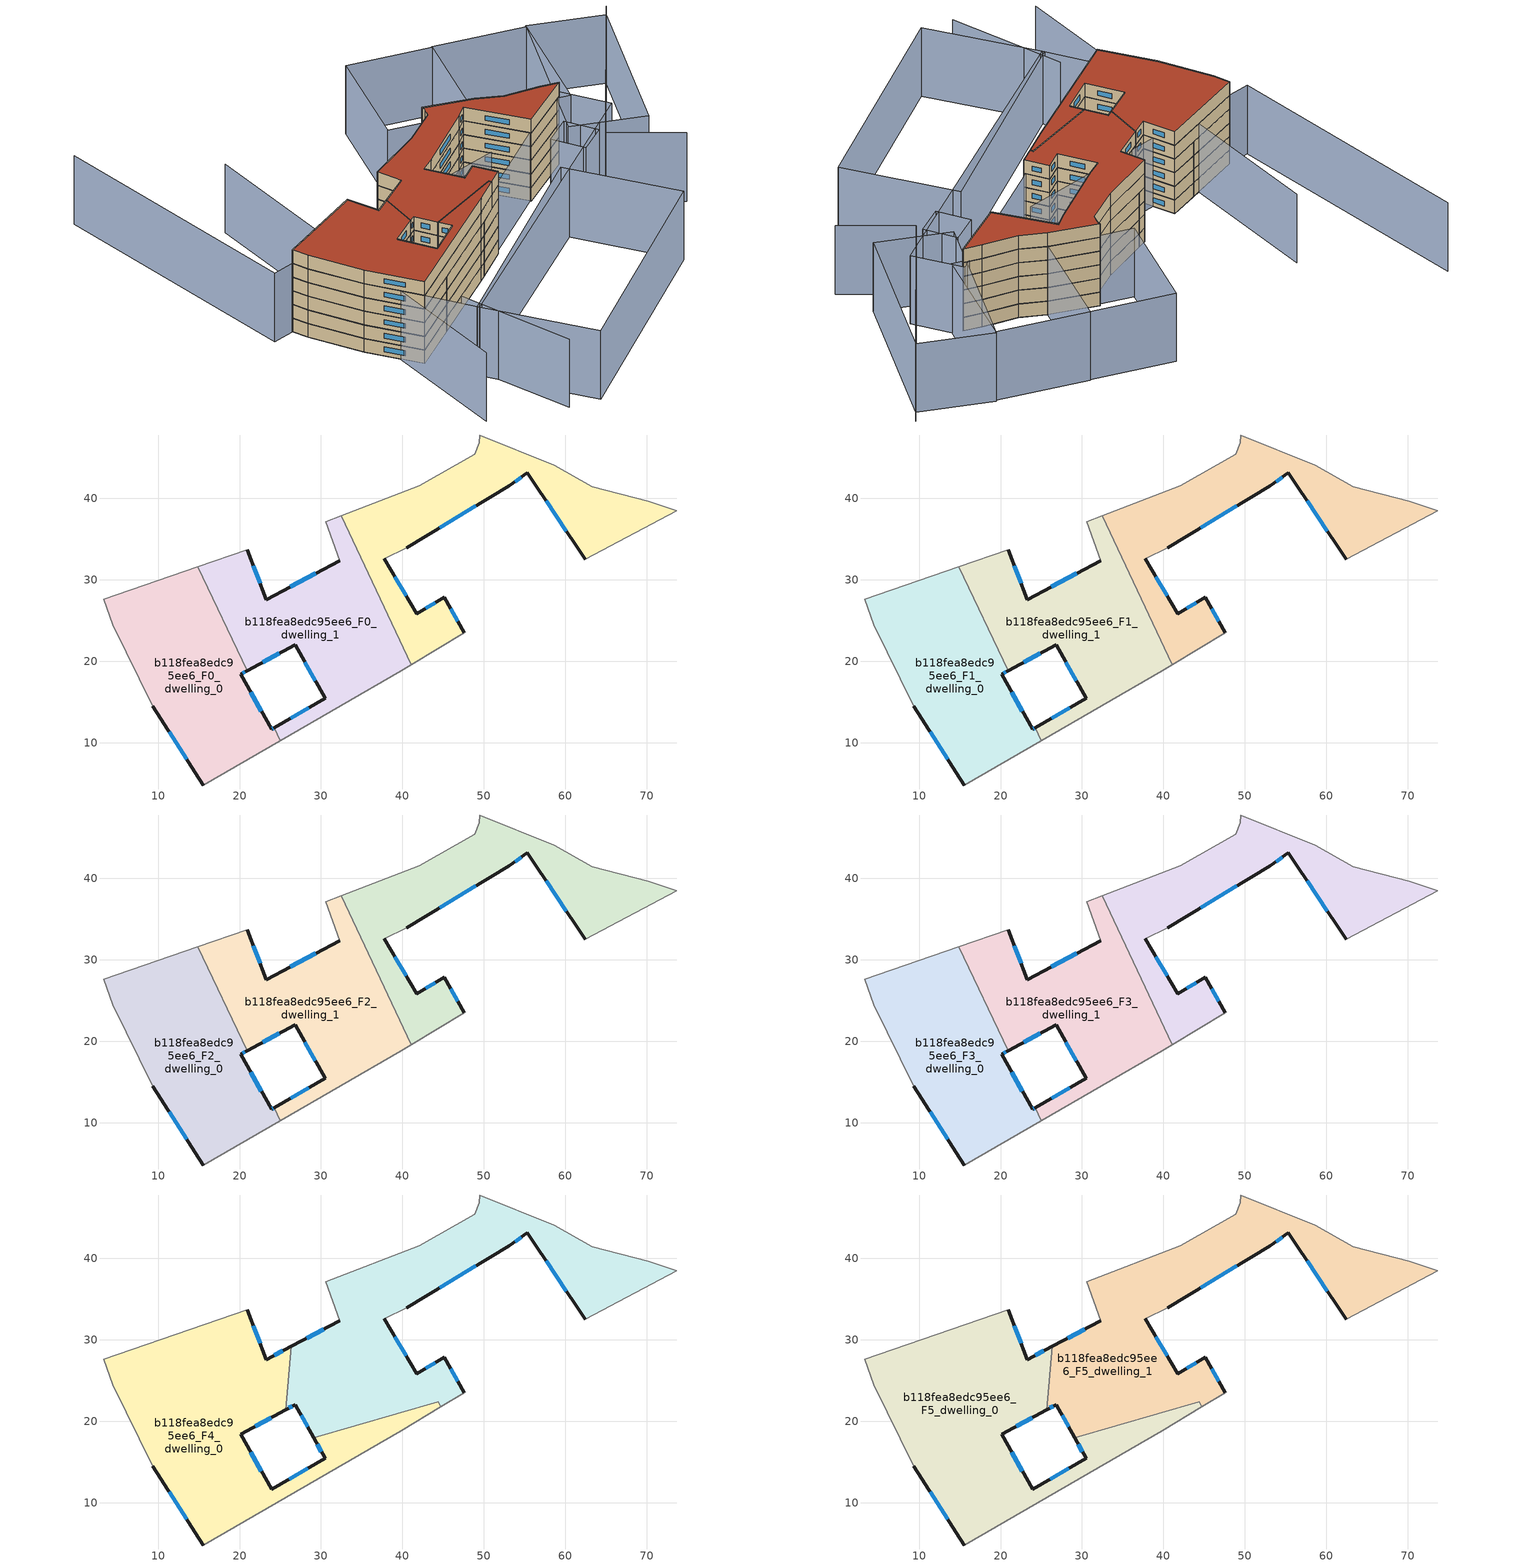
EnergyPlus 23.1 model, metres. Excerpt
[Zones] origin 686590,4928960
b118fea8edc95ee6_F0_dwelling_0
 floor ground (EU_floor_Construction): 24.98,10.28 24.24,11.86 23.93,11.68 20.12,18.44 20.92,18.87 14.89,31.63 3.31,27.66 4.42,24.48 9.36,14.48 15.52,4.84 z0
 wall outside (EU_wall_Construction): 20.92,18.87 20.12,18.44 23.93,11.68 24.24,11.86 / 15.52,4.84 9.36,14.48 z0:3
 wall adiabatic (EU_wall_Construction): 24.98,10.28 15.52,4.84 / 9.36,14.48 4.42,24.48 3.31,27.66 14.89,31.63 z0:3
 wall to b118fea8edc95ee6_F0_dwelling_1 (EU_wall_Construction): 14.89,31.63 20.92,18.87 / 24.24,11.86 24.98,10.28 z0:3
 window (EU_Window_Construction): 20.66,18.73 20.38,18.58 / 21.36,16.24 22.7,13.88 / 24.03,11.74 24.14,11.8 / 13.52,7.97 11.37,11.34 z0.98:2.02
b118fea8edc95ee6_F0_dwelling_1
 floor ground (EU_floor_Construction): 39.87,18.85 41.1,19.59 32.46,37.87 30.56,37.15 32.28,32.37 23.29,27.59 20.94,33.72 14.89,31.63 20.92,18.87 26.82,22.07 30.51,15.5 24.24,11.86 24.98,10.28 z0
 wall outside (EU_wall_Construction): 20.94,33.72 23.29,27.59 32.28,32.37 / 24.24,11.86 30.51,15.5 26.82,22.07 20.92,18.87 z0:3
 wall adiabatic (EU_wall_Construction): 14.89,31.63 20.94,33.72 / 32.28,32.37 30.56,37.15 32.46,37.87 / 41.1,19.59 39.87,18.85 24.98,10.28 z0:3
 wall to b118fea8edc95ee6_F0_dwelling_2 (EU_wall_Construction): 32.46,37.87 41.1,19.59 z0:3
 window (EU_Window_Construction): 29.31,17.63 28.02,19.93 / 24.9,21.03 22.84,19.91 / 21.71,31.72 22.52,29.58 / 26.21,29.14 29.36,30.81 / 26.28,13.04 28.47,14.31 z0.98:2.02
b118fea8edc95ee6_F0_dwelling_2
 floor ground (EU_floor_Construction): 62.43,32.56 73.68,38.51 70.15,39.66 63.31,41.42 58.6,44.11 49.48,47.79 49.44,46.85 48.86,45.41 42.06,41.56 32.46,37.87 41.1,19.59 47.57,23.53 45.1,27.87 41.73,25.87 37.75,32.59 40.5,33.97 53.08,41.56 55.33,43.14 z0
 wall outside (EU_wall_Construction): 62.43,32.56 55.33,43.14 53.08,41.56 40.5,33.97 / 37.75,32.59 41.73,25.87 45.1,27.87 47.57,23.53 z0:3
 wall adiabatic (EU_wall_Construction): 40.5,33.97 37.75,32.59 / 47.57,23.53 41.1,19.59 / 32.46,37.87 42.06,41.56 48.86,45.41 49.44,46.85 49.48,47.79 58.6,44.11 63.31,41.42 70.15,39.66 73.68,38.51 62.43,32.56 z0:3
 window (EU_Window_Construction): 60.13,36 57.64,39.7 / 54.6,42.62 53.82,42.07 / 48.99,39.09 44.6,36.44 / 39.05,30.4 40.44,28.05 / 42.83,26.52 44.01,27.22 / 45.91,26.46 46.77,24.94 z0.98:2.02
b118fea8edc95ee6_F1_dwelling_0
 floor to b118fea8edc95ee6_F0_dwelling_0 (EU_floor_Construction): 24.98,10.28 24.24,11.86 23.93,11.68 20.12,18.44 20.92,18.87 14.89,31.63 3.31,27.66 4.42,24.48 9.36,14.48 15.52,4.84 z3
 wall outside (EU_wall_Construction): 20.92,18.87 20.12,18.44 23.93,11.68 24.24,11.86 / 15.52,4.84 9.36,14.48 z3:6
 wall adiabatic (EU_wall_Construction): 24.98,10.28 15.52,4.84 / 9.36,14.48 4.42,24.48 3.31,27.66 14.89,31.63 z3:6
 wall to b118fea8edc95ee6_F1_dwelling_1 (EU_wall_Construction): 14.89,31.63 20.92,18.87 / 24.24,11.86 24.98,10.28 z3:6
 window (EU_Window_Construction): 20.66,18.73 20.38,18.58 / 21.36,16.24 22.7,13.88 / 24.03,11.74 24.14,11.8 / 13.52,7.97 11.37,11.34 z3.98:5.02
b118fea8edc95ee6_F1_dwelling_1
 floor to b118fea8edc95ee6_F0_dwelling_1 (EU_floor_Construction): 39.87,18.85 41.1,19.59 32.46,37.87 30.56,37.15 32.28,32.37 23.28,27.59 20.94,33.72 14.89,31.63 20.92,18.87 26.82,22.07 30.51,15.5 24.24,11.86 24.98,10.28 z3
 wall outside (EU_wall_Construction): 20.94,33.72 23.29,27.59 32.28,32.37 / 24.24,11.86 30.51,15.5 26.82,22.07 20.92,18.87 z3:6
 wall adiabatic (EU_wall_Construction): 14.89,31.63 20.94,33.72 / 32.28,32.37 30.56,37.15 32.46,37.87 / 41.1,19.59 39.87,18.85 24.98,10.28 z3:6
 wall to b118fea8edc95ee6_F1_dwelling_2 (EU_wall_Construction): 32.46,37.87 41.1,19.59 z3:6
 window (EU_Window_Construction): 29.31,17.63 28.02,19.93 / 24.9,21.03 22.84,19.91 / 21.71,31.72 22.52,29.58 / 26.21,29.14 29.36,30.81 / 26.28,13.04 28.47,14.31 z3.98:5.02
b118fea8edc95ee6_F1_dwelling_2
 floor to b118fea8edc95ee6_F0_dwelling_2 (EU_floor_Construction): 62.43,32.56 73.68,38.51 70.15,39.66 63.31,41.42 58.6,44.11 49.48,47.79 49.44,46.85 48.86,45.41 42.06,41.56 32.46,37.87 41.1,19.59 47.57,23.53 45.1,27.87 41.73,25.87 37.75,32.59 40.5,33.97 53.08,41.56 55.33,43.14 z3
 wall outside (EU_wall_Construction): 62.43,32.56 55.33,43.14 53.08,41.56 40.5,33.97 / 37.75,32.59 41.73,25.87 45.1,27.87 47.57,23.53 z3:6
 wall adiabatic (EU_wall_Construction): 40.5,33.97 37.75,32.59 / 47.57,23.53 41.1,19.59 / 32.46,37.87 42.06,41.56 48.86,45.41 49.44,46.85 49.48,47.79 58.6,44.11 63.31,41.42 70.15,39.66 73.68,38.51 62.43,32.56 z3:6
 window (EU_Window_Construction): 60.13,36 57.64,39.7 / 54.6,42.62 53.82,42.07 / 48.99,39.09 44.6,36.44 / 39.05,30.4 40.44,28.05 / 42.83,26.52 44.01,27.22 / 45.91,26.46 46.77,24.94 z3.98:5.02
b118fea8edc95ee6_F2_dwelling_0
 floor to b118fea8edc95ee6_F1_dwelling_0 (EU_floor_Construction): 24.98,10.28 24.24,11.86 23.93,11.68 20.12,18.44 20.92,18.87 14.89,31.63 3.31,27.66 4.42,24.48 9.36,14.48 15.52,4.84 z6
 wall outside (EU_wall_Construction): 20.92,18.87 20.12,18.44 23.93,11.68 24.24,11.86 / 15.52,4.84 9.36,14.48 z6:9
 wall adiabatic (EU_wall_Construction): 24.98,10.28 15.52,4.84 / 9.36,14.48 4.42,24.48 3.31,27.66 14.89,31.63 z6:9
 wall to b118fea8edc95ee6_F2_dwelling_1 (EU_wall_Construction): 14.89,31.63 20.92,18.87 / 24.24,11.86 24.98,10.28 z6:9
 window (EU_Window_Construction): 20.66,18.73 20.38,18.58 / 21.36,16.24 22.7,13.88 / 24.03,11.74 24.14,11.8 / 13.52,7.97 11.37,11.34 z6.98:8.02
b118fea8edc95ee6_F2_dwelling_1
 floor to b118fea8edc95ee6_F1_dwelling_1 (EU_floor_Construction): 39.87,18.85 41.1,19.59 32.46,37.87 30.56,37.15 32.28,32.37 23.28,27.59 20.94,33.72 14.89,31.63 20.92,18.87 26.82,22.07 30.51,15.5 24.24,11.86 24.98,10.28 z6
 wall outside (EU_wall_Construction): 20.94,33.72 23.29,27.59 32.28,32.37 / 24.24,11.86 30.51,15.5 26.82,22.07 20.92,18.87 z6:9
 wall adiabatic (EU_wall_Construction): 14.89,31.63 20.94,33.72 / 32.28,32.37 30.56,37.15 32.46,37.87 / 41.1,19.59 39.87,18.85 24.98,10.28 z6:9
 wall to b118fea8edc95ee6_F2_dwelling_2 (EU_wall_Construction): 32.46,37.87 41.1,19.59 z6:9
 window (EU_Window_Construction): 29.31,17.63 28.02,19.93 / 24.9,21.03 22.84,19.91 / 21.71,31.72 22.52,29.58 / 26.21,29.14 29.36,30.81 / 26.28,13.04 28.47,14.31 z6.98:8.02
b118fea8edc95ee6_F2_dwelling_2
 floor to b118fea8edc95ee6_F1_dwelling_2 (EU_floor_Construction): 62.43,32.56 73.68,38.51 70.15,39.66 63.31,41.42 58.6,44.11 49.48,47.79 49.44,46.85 48.86,45.41 42.06,41.56 32.46,37.87 41.1,19.59 47.57,23.53 45.1,27.87 41.73,25.87 37.75,32.59 40.5,33.97 53.08,41.56 55.33,43.14 z6
 wall outside (EU_wall_Construction): 62.43,32.56 55.33,43.14 53.08,41.56 40.5,33.97 / 37.75,32.59 41.73,25.87 45.1,27.87 47.57,23.53 z6:9
 wall adiabatic (EU_wall_Construction): 40.5,33.97 37.75,32.59 / 47.57,23.53 41.1,19.59 / 32.46,37.87 42.06,41.56 48.86,45.41 49.44,46.85 49.48,47.79 58.6,44.11 63.31,41.42 70.15,39.66 73.68,38.51 62.43,32.56 z6:9
 window (EU_Window_Construction): 60.13,36 57.64,39.7 / 54.6,42.62 53.82,42.07 / 48.99,39.09 44.6,36.44 / 39.05,30.4 40.44,28.05 / 42.83,26.52 44.01,27.22 / 45.91,26.46 46.77,24.94 z6.98:8.02
b118fea8edc95ee6_F3_dwelling_0
 floor to b118fea8edc95ee6_F2_dwelling_0 (EU_floor_Construction): 24.98,10.28 24.24,11.86 23.93,11.68 20.12,18.44 20.92,18.87 14.89,31.63 3.31,27.66 4.42,24.48 9.36,14.48 15.52,4.84 z9
 wall outside (EU_wall_Construction): 20.92,18.87 20.12,18.44 23.93,11.68 24.24,11.86 / 15.52,4.84 9.36,14.48 z9:12
 wall adiabatic (EU_wall_Construction): 24.98,10.28 15.52,4.84 / 9.36,14.48 4.42,24.48 3.31,27.66 14.89,31.63 z9:12
 wall to b118fea8edc95ee6_F3_dwelling_1 (EU_wall_Construction): 14.89,31.63 20.92,18.87 / 24.24,11.86 24.98,10.28 z9:12
 window (EU_Window_Construction): 20.66,18.73 20.38,18.58 / 21.36,16.24 22.7,13.88 / 24.03,11.74 24.14,11.8 / 13.52,7.97 11.37,11.34 z9.98:11.02
b118fea8edc95ee6_F3_dwelling_1
 floor to b118fea8edc95ee6_F2_dwelling_1 (EU_floor_Construction): 39.87,18.85 41.1,19.59 32.46,37.87 30.56,37.15 32.28,32.37 23.28,27.59 20.94,33.72 14.89,31.63 20.92,18.87 26.82,22.07 30.51,15.5 24.24,11.86 24.98,10.28 z9
 wall outside (EU_wall_Construction): 20.94,33.72 23.29,27.59 32.28,32.37 / 24.24,11.86 30.51,15.5 26.82,22.07 20.92,18.87 z9:12
 wall adiabatic (EU_wall_Construction): 14.89,31.63 20.94,33.72 / 32.28,32.37 30.56,37.15 32.46,37.87 / 41.1,19.59 39.87,18.85 24.98,10.28 z9:12
 wall to b118fea8edc95ee6_F3_dwelling_2 (EU_wall_Construction): 32.46,37.87 41.1,19.59 z9:12
 window (EU_Window_Construction): 29.31,17.63 28.02,19.93 / 24.9,21.03 22.84,19.91 / 21.71,31.72 22.52,29.58 / 26.21,29.14 29.36,30.81 / 26.28,13.04 28.47,14.31 z9.98:11.02
b118fea8edc95ee6_F3_dwelling_2
 floor to b118fea8edc95ee6_F2_dwelling_2 (EU_floor_Construction): 62.43,32.56 73.68,38.51 70.15,39.66 63.31,41.42 58.6,44.11 49.48,47.79 49.44,46.85 48.86,45.41 42.06,41.56 32.46,37.87 41.1,19.59 47.57,23.53 45.1,27.87 41.73,25.87 37.75,32.59 40.5,33.97 53.08,41.56 55.33,43.14 z9
 wall outside (EU_wall_Construction): 62.43,32.56 55.33,43.14 53.08,41.56 40.5,33.97 / 37.75,32.59 41.73,25.87 45.1,27.87 47.57,23.53 z9:12
 wall adiabatic (EU_wall_Construction): 40.5,33.97 37.75,32.59 / 47.57,23.53 41.1,19.59 / 32.46,37.87 42.06,41.56 48.86,45.41 49.44,46.85 49.48,47.79 58.6,44.11 63.31,41.42 70.15,39.66 73.68,38.51 62.43,32.56 z9:12
 window (EU_Window_Construction): 60.13,36 57.64,39.7 / 54.6,42.62 53.82,42.07 / 48.99,39.09 44.6,36.44 / 39.05,30.4 40.44,28.05 / 42.83,26.52 44.01,27.22 / 45.91,26.46 46.77,24.94 z9.98:11.02
b118fea8edc95ee6_F4_dwelling_0
 floor to b118fea8edc95ee6_F3_dwelling_0 (EU_floor_Construction): 24.98,10.28 24.24,11.86 23.93,11.68 20.12,18.44 20.92,18.87 14.89,31.63 3.31,27.66 4.42,24.48 9.36,14.48 15.52,4.84 z12
 floor to b118fea8edc95ee6_F3_dwelling_1 (EU_floor_Construction): 39.87,18.85 41.1,19.59 40.33,21.22 29.11,18 30.51,15.5 24.24,11.86 24.98,10.28 z12; 25.7,21.46 26.32,29.2 23.28,27.59 20.94,33.72 14.89,31.63 20.92,18.87 z12
 floor to b118fea8edc95ee6_F3_dwelling_2 (EU_floor_Construction): 44.69,21.78 44.42,22.4 40.33,21.22 41.1,19.59 z12
 wall outside (EU_wall_Construction): 20.94,33.72 23.29,27.59 26.32,29.2 / 25.7,21.46 20.12,18.44 23.93,11.68 30.51,15.5 29.11,18 / 15.52,4.84 9.36,14.48 z12:15
 wall adiabatic (EU_wall_Construction): 9.36,14.48 4.42,24.48 3.31,27.66 20.94,33.72 / 44.42,22.4 44.69,21.78 39.87,18.85 15.52,4.84 z12:15
 wall to b118fea8edc95ee6_F4_dwelling_1 (EU_wall_Construction): 26.32,29.2 25.7,21.46 / 29.11,18 44.42,22.4 z12:15
 window (EU_Window_Construction): 21.71,31.72 22.52,29.58 / 24.27,28.11 25.33,28.68 / 23.89,20.48 21.94,19.42 / 21.36,16.24 22.7,13.88 / 26.07,12.92 28.37,14.26 / 30.06,16.31 29.57,17.18 / 13.52,7.97 11.37,11.34 z12.98:14.02
b118fea8edc95ee6_F4_dwelling_1
 floor to b118fea8edc95ee6_F3_dwelling_1 (EU_floor_Construction): 40.33,21.22 32.46,37.87 30.56,37.15 32.28,32.37 26.32,29.2 25.7,21.46 26.82,22.07 29.11,18 z12
 floor to b118fea8edc95ee6_F3_dwelling_2 (EU_floor_Construction): 62.43,32.56 73.68,38.51 70.15,39.66 63.31,41.42 58.6,44.11 49.48,47.79 49.44,46.85 48.86,45.41 42.06,41.56 32.46,37.87 40.33,21.22 44.42,22.4 44.69,21.78 47.57,23.53 45.1,27.87 41.73,25.87 37.75,32.59 40.5,33.97 53.08,41.56 55.33,43.14 z12
 wall outside (EU_wall_Construction): 29.11,18 26.82,22.07 25.7,21.46 / 26.32,29.2 32.28,32.37 / 62.43,32.56 55.33,43.14 53.08,41.56 40.5,33.97 / 37.75,32.59 41.73,25.87 45.1,27.87 47.57,23.53 z12:15
 wall adiabatic (EU_wall_Construction): 32.28,32.37 30.56,37.15 42.06,41.56 48.86,45.41 49.44,46.85 49.48,47.79 58.6,44.11 63.31,41.42 70.15,39.66 73.68,38.51 62.43,32.56 / 40.5,33.97 37.75,32.59 / 47.57,23.53 44.69,21.78 44.42,22.4 z12:15
 window (EU_Window_Construction): 28.37,19.32 27.57,20.74 / 26.46,21.87 26.06,21.66 / 28.26,30.23 30.34,31.34 / 60.13,36 57.64,39.7 / 54.6,42.62 53.82,42.07 / 48.99,39.09 44.6,36.44 / 39.05,30.4 40.44,28.05 / 42.83,26.52 44.01,27.22 / 45.91,26.46 46.77,24.94 z12.98:14.02
b118fea8edc95ee6_F5_dwelling_0
 floor to b118fea8edc95ee6_F4_dwelling_0 (EU_floor_Construction): 39.87,18.85 44.69,21.78 44.42,22.4 29.11,18 30.51,15.5 23.93,11.68 20.12,18.44 25.7,21.46 26.32,29.2 23.28,27.59 20.94,33.72 3.31,27.66 4.42,24.48 9.36,14.48 15.52,4.84 z15
 wall outside (EU_wall_Construction): 20.94,33.72 23.29,27.59 26.32,29.2 / 25.7,21.46 20.12,18.44 23.93,11.68 30.51,15.5 29.11,18 / 15.52,4.84 9.36,14.48 z15:18
 wall adiabatic (EU_wall_Construction): 9.36,14.48 4.42,24.48 3.31,27.66 20.94,33.72 / 44.42,22.4 44.69,21.78 39.87,18.85 15.52,4.84 z15:18
 wall to b118fea8edc95ee6_F5_dwelling_1 (EU_wall_Construction): 26.32,29.2 25.7,21.46 / 29.11,18 44.42,22.4 z15:18
 window (EU_Window_Construction): 21.71,31.72 22.52,29.58 / 24.27,28.11 25.33,28.68 / 23.89,20.48 21.94,19.42 / 21.36,16.24 22.7,13.88 / 26.07,12.92 28.37,14.26 / 30.06,16.31 29.57,17.18 / 13.52,7.97 11.37,11.34 z15.98:17.02
 roof outside (EU_roof_Construction): 44.42,22.4 44.69,21.78 39.87,18.85 15.52,4.84 9.36,14.48 4.42,24.48 3.31,27.66 20.94,33.72 23.29,27.59 26.32,29.2 25.7,21.46 20.12,18.44 23.93,11.68 30.51,15.5 29.11,18 z18
b118fea8edc95ee6_F5_dwelling_1
 floor to b118fea8edc95ee6_F4_dwelling_1 (EU_floor_Construction): 62.43,32.56 73.68,38.51 70.15,39.66 63.31,41.42 58.6,44.11 49.48,47.79 49.44,46.85 48.86,45.41 42.06,41.56 30.56,37.15 32.28,32.37 26.32,29.2 25.7,21.46 26.82,22.07 29.11,18 44.42,22.4 44.69,21.78 47.57,23.53 45.1,27.87 41.73,25.87 37.75,32.59 40.5,33.97 53.08,41.56 55.33,43.14 z15
 wall outside (EU_wall_Construction): 29.11,18 26.82,22.07 25.7,21.46 / 26.32,29.2 32.28,32.37 / 62.43,32.56 55.33,43.14 53.08,41.56 40.5,33.97 / 37.75,32.59 41.73,25.87 45.1,27.87 47.57,23.53 z15:18
 wall adiabatic (EU_wall_Construction): 32.28,32.37 30.56,37.15 42.06,41.56 48.86,45.41 49.44,46.85 49.48,47.79 58.6,44.11 63.31,41.42 70.15,39.66 73.68,38.51 62.43,32.56 / 40.5,33.97 37.75,32.59 / 47.57,23.53 44.69,21.78 44.42,22.4 z15:18
 window (EU_Window_Construction): 28.37,19.32 27.57,20.74 / 26.46,21.87 26.06,21.66 / 28.26,30.23 30.34,31.34 / 60.13,36 57.64,39.7 / 54.6,42.62 53.82,42.07 / 48.99,39.09 44.6,36.44 / 39.05,30.4 40.44,28.05 / 42.83,26.52 44.01,27.22 / 45.91,26.46 46.77,24.94 z15.98:17.02
 roof outside (EU_roof_Construction): 70.15,39.66 73.68,38.51 62.43,32.56 55.33,43.14 53.08,41.56 40.5,33.97 37.75,32.59 41.73,25.87 45.1,27.87 47.57,23.53 44.69,21.78 44.42,22.4 29.11,18 26.82,22.07 25.7,21.46 26.32,29.2 32.28,32.37 30.56,37.15 42.06,41.56 48.86,45.41 49.44,46.85 49.48,47.79 58.6,44.11 63.31,41.42 z18
shading: 20.52,0.48 27.16,-22.07 / 13.47,59.44 12.87,-16.02 / 53.13,32.38 -1.11,27.24 / -1.11,27.24 -5.98,78.57 / 84.21,15.03 72.93,24.18 / 72.93,24.18 98,55.1 / 72.35,1.11 33.15,-23.64 / 33.15,-23.64 20.64,-3.83 / 20.64,-3.83 59.84,20.93 / 59.84,20.93 72.35,1.11 / 15.52,4.84 74.21,39.86 / 74.21,39.86 79.62,30.8 / 79.62,30.8 20.93,-4.22 / 20.93,-4.22 15.52,4.84 / 69.32,31.82 72.64,25.71 / 72.64,25.71 67.28,22.79 / 67.28,22.79 63.96,28.9 / 63.96,28.9 69.32,31.82 / 58.27,43.1 65.51,64.82 / 65.51,64.82 82.67,59.1 / 82.67,59.1 75.43,37.38 / 75.43,37.38 58.27,43.1 / 65.48,64.75 58.6,44.11 / 58.6,44.11 42.88,49.35 / 42.88,49.35 49.76,69.99 / 49.76,69.99 65.48,64.75 / 68.86,29.92 82.81,59.35 / 82.81,59.35 96.27,52.98 / 96.27,52.98 82.33,23.54 / 82.33,23.54 68.86,29.92 z0:15
[Building]
EU S2 Campaign: North Axis=0; Terrain=City; Solar Distribution=FullExterior
[Site:Location]
Bologna: Latitude=44.5; Longitude=11.25; Time Zone=1; Elevation=37
[SizingPeriod:WeatherFileDays]
AnnualSizingPeriod: Begin Month=1; Begin Day of Month=1; End Month=12; End Day of Month=31; Day of Week for Start Day=Monday; Use Weather File Daylight Saving Period=No; Use Weather File Rain and Snow Indicators=No
[MATERIAL]
EU_InternalMass_Material: Roughness=MediumRough; Thickness=0.1; Conductivity=1; Density=1800; Specific Heat=900; Thermal Absorptance=0.9; Solar Absorptance=0.7; Visible Absorptance=0.7
[MATERIAL:NOMASS] Roughness=MediumRough; Thermal Absorptance=0.9; Solar Absorptance=0.7; Visible Absorptance=0.7
Name | Thermal Resistance
EU_wall_NoMass | 0.905828
EU_roof_NoMass | 0.37593
EU_floor_NoMass | 0.67114
[WINDOWMATERIAL:SIMPLEGLAZINGSYSTEM]
EU_Window_SimpleGlazing: UFactor=4.52486; Solar Heat Gain Coefficient=0.85; Visible Transmittance=0.85
[CONSTRUCTION]
EU_wall_Construction: EU_wall_NoMass
EU_roof_Construction: EU_roof_NoMass
EU_floor_Construction: EU_floor_NoMass
EU_InternalMass_Construction: EU_InternalMass_Material
EU_Window_Construction: EU_Window_SimpleGlazing
[ZONE] Type=1; Multiplier=1; Ceiling Height=autocalculate; Floor Area=autocalculate; Part of Total Floor Area=Yes
Name | Volume
b118fea8edc95ee6_F0_dwelling_0; b118fea8edc95ee6_F1_dwelling_0; b118fea8edc95ee6_F2_dwelling_0; b118fea8edc95ee6_F3_dwelling_0 | 881.134
b118fea8edc95ee6_F4_dwelling_0 | 1319.08
b118fea8edc95ee6_F5_dwelling_0 | 1319.09
b118fea8edc95ee6_F0_dwelling_1 | 881.122
b118fea8edc95ee6_F1_dwelling_1; b118fea8edc95ee6_F2_dwelling_1; b118fea8edc95ee6_F3_dwelling_1 | 881.123
b118fea8edc95ee6_F4_dwelling_1 | 1324.29
b118fea8edc95ee6_F5_dwelling_1 | 1324.3
b118fea8edc95ee6_F0_dwelling_2 | 881.138
b118fea8edc95ee6_F1_dwelling_2; b118fea8edc95ee6_F2_dwelling_2; b118fea8edc95ee6_F3_dwelling_2 | 881.14
[INTERNALMASS] Construction=EU_InternalMass_Construction
Name | Zone or ZoneList | Surface Area
b118fea8edc95ee6_F0_dwelling_0_EU_InternalMass | b118fea8edc95ee6_F0_dwelling_0 | 293.712
b118fea8edc95ee6_F0_dwelling_1_EU_InternalMass | b118fea8edc95ee6_F0_dwelling_1 | 293.708
b118fea8edc95ee6_F0_dwelling_2_EU_InternalMass | b118fea8edc95ee6_F0_dwelling_2 | 293.713
b118fea8edc95ee6_F1_dwelling_0_EU_InternalMass | b118fea8edc95ee6_F1_dwelling_0 | 293.712
b118fea8edc95ee6_F1_dwelling_1_EU_InternalMass | b118fea8edc95ee6_F1_dwelling_1 | 293.708
b118fea8edc95ee6_F1_dwelling_2_EU_InternalMass | b118fea8edc95ee6_F1_dwelling_2 | 293.713
b118fea8edc95ee6_F2_dwelling_0_EU_InternalMass | b118fea8edc95ee6_F2_dwelling_0 | 293.712
b118fea8edc95ee6_F2_dwelling_1_EU_InternalMass | b118fea8edc95ee6_F2_dwelling_1 | 293.708
b118fea8edc95ee6_F2_dwelling_2_EU_InternalMass | b118fea8edc95ee6_F2_dwelling_2 | 293.713
b118fea8edc95ee6_F3_dwelling_0_EU_InternalMass | b118fea8edc95ee6_F3_dwelling_0 | 293.712
b118fea8edc95ee6_F3_dwelling_1_EU_InternalMass | b118fea8edc95ee6_F3_dwelling_1 | 293.708
b118fea8edc95ee6_F3_dwelling_2_EU_InternalMass | b118fea8edc95ee6_F3_dwelling_2 | 293.713
b118fea8edc95ee6_F4_dwelling_0_EU_InternalMass | b118fea8edc95ee6_F4_dwelling_0 | 439.704
b118fea8edc95ee6_F4_dwelling_1_EU_InternalMass | b118fea8edc95ee6_F4_dwelling_1 | 441.432
b118fea8edc95ee6_F5_dwelling_0_EU_InternalMass | b118fea8edc95ee6_F5_dwelling_0 | 439.704
b118fea8edc95ee6_F5_dwelling_1_EU_InternalMass | b118fea8edc95ee6_F5_dwelling_1 | 441.432
[OTHEREQUIPMENT] Fuel Type=Electricity; Design Level Calculation Method=Watts/Area; Power per Zone Floor Area=1; Fraction Latent=0; Fraction Radiant=0; Fraction Lost=0; Carbon Dioxide Generation Rate=0; EndUse Subcategory=EU_Step8_InternalGains
Name | Zone or ZoneList or Space or SpaceList | Schedule
EU_Step8_InternalGain_b118fea8edc95ee6_F0_dwelling_0_f000 | b118fea8edc95ee6_F0_dwelling_0 | EU_Step8_GainSchedule_b118fea8edc95ee6_F0_dwelling_0_f000
EU_Step8_InternalGain_b118fea8edc95ee6_F0_dwelling_1_f000 | b118fea8edc95ee6_F0_dwelling_1 | EU_Step8_GainSchedule_b118fea8edc95ee6_F0_dwelling_1_f000
EU_Step8_InternalGain_b118fea8edc95ee6_F0_dwelling_2_f000 | b118fea8edc95ee6_F0_dwelling_2 | EU_Step8_GainSchedule_b118fea8edc95ee6_F0_dwelling_2_f000
EU_Step8_InternalGain_b118fea8edc95ee6_F1_dwelling_0_f000 | b118fea8edc95ee6_F1_dwelling_0 | EU_Step8_GainSchedule_b118fea8edc95ee6_F1_dwelling_0_f000
EU_Step8_InternalGain_b118fea8edc95ee6_F1_dwelling_1_f000 | b118fea8edc95ee6_F1_dwelling_1 | EU_Step8_GainSchedule_b118fea8edc95ee6_F1_dwelling_1_f000
EU_Step8_InternalGain_b118fea8edc95ee6_F1_dwelling_2_f000 | b118fea8edc95ee6_F1_dwelling_2 | EU_Step8_GainSchedule_b118fea8edc95ee6_F1_dwelling_2_f000
EU_Step8_InternalGain_b118fea8edc95ee6_F2_dwelling_0_f000 | b118fea8edc95ee6_F2_dwelling_0 | EU_Step8_GainSchedule_b118fea8edc95ee6_F2_dwelling_0_f000
EU_Step8_InternalGain_b118fea8edc95ee6_F2_dwelling_1_f000 | b118fea8edc95ee6_F2_dwelling_1 | EU_Step8_GainSchedule_b118fea8edc95ee6_F2_dwelling_1_f000
EU_Step8_InternalGain_b118fea8edc95ee6_F2_dwelling_2_f000 | b118fea8edc95ee6_F2_dwelling_2 | EU_Step8_GainSchedule_b118fea8edc95ee6_F2_dwelling_2_f000
EU_Step8_InternalGain_b118fea8edc95ee6_F3_dwelling_0_f000 | b118fea8edc95ee6_F3_dwelling_0 | EU_Step8_GainSchedule_b118fea8edc95ee6_F3_dwelling_0_f000
EU_Step8_InternalGain_b118fea8edc95ee6_F3_dwelling_1_f000 | b118fea8edc95ee6_F3_dwelling_1 | EU_Step8_GainSchedule_b118fea8edc95ee6_F3_dwelling_1_f000
EU_Step8_InternalGain_b118fea8edc95ee6_F3_dwelling_2_f000 | b118fea8edc95ee6_F3_dwelling_2 | EU_Step8_GainSchedule_b118fea8edc95ee6_F3_dwelling_2_f000
EU_Step8_InternalGain_b118fea8edc95ee6_F4_dwelling_0_f000 | b118fea8edc95ee6_F4_dwelling_0 | EU_Step8_GainSchedule_b118fea8edc95ee6_F4_dwelling_0_f000
EU_Step8_InternalGain_b118fea8edc95ee6_F4_dwelling_1_f000 | b118fea8edc95ee6_F4_dwelling_1 | EU_Step8_GainSchedule_b118fea8edc95ee6_F4_dwelling_1_f000
EU_Step8_InternalGain_b118fea8edc95ee6_F5_dwelling_0_f000 | b118fea8edc95ee6_F5_dwelling_0 | EU_Step8_GainSchedule_b118fea8edc95ee6_F5_dwelling_0_f000
EU_Step8_InternalGain_b118fea8edc95ee6_F5_dwelling_1_f000 | b118fea8edc95ee6_F5_dwelling_1 | EU_Step8_GainSchedule_b118fea8edc95ee6_F5_dwelling_1_f000
[ZONEVENTILATION:DESIGNFLOWRATE] Schedule=EU_AlwaysOn; Design Flow Rate Calculation Method=AirChanges/Hour; Air Changes per Hour=0.73129; Ventilation Type=Natural; Fan Pressure Rise=0; Fan Total Efficiency=1; Constant Term Coefficient=1; Temperature Term Coefficient=0; Velocity Term Coefficient=0; Velocity Squared Term Coefficient=0; Minimum Indoor Temperature=-100; Maximum Indoor Temperature=100; Delta Temperature=-100; Minimum Outdoor Temperature=-100; Maximum Outdoor Temperature=100; Maximum Wind Speed=40
Name | Zone or ZoneList or Space or SpaceList
EU_ConstantAir_b118fea8edc95ee6_F0_dwelling_0 | b118fea8edc95ee6_F0_dwelling_0
EU_ConstantAir_b118fea8edc95ee6_F0_dwelling_1 | b118fea8edc95ee6_F0_dwelling_1
EU_ConstantAir_b118fea8edc95ee6_F0_dwelling_2 | b118fea8edc95ee6_F0_dwelling_2
EU_ConstantAir_b118fea8edc95ee6_F1_dwelling_0 | b118fea8edc95ee6_F1_dwelling_0
EU_ConstantAir_b118fea8edc95ee6_F1_dwelling_1 | b118fea8edc95ee6_F1_dwelling_1
EU_ConstantAir_b118fea8edc95ee6_F1_dwelling_2 | b118fea8edc95ee6_F1_dwelling_2
EU_ConstantAir_b118fea8edc95ee6_F2_dwelling_0 | b118fea8edc95ee6_F2_dwelling_0
EU_ConstantAir_b118fea8edc95ee6_F2_dwelling_1 | b118fea8edc95ee6_F2_dwelling_1
EU_ConstantAir_b118fea8edc95ee6_F2_dwelling_2 | b118fea8edc95ee6_F2_dwelling_2
EU_ConstantAir_b118fea8edc95ee6_F3_dwelling_0 | b118fea8edc95ee6_F3_dwelling_0
EU_ConstantAir_b118fea8edc95ee6_F3_dwelling_1 | b118fea8edc95ee6_F3_dwelling_1
EU_ConstantAir_b118fea8edc95ee6_F3_dwelling_2 | b118fea8edc95ee6_F3_dwelling_2
EU_ConstantAir_b118fea8edc95ee6_F4_dwelling_0 | b118fea8edc95ee6_F4_dwelling_0
EU_ConstantAir_b118fea8edc95ee6_F4_dwelling_1 | b118fea8edc95ee6_F4_dwelling_1
EU_ConstantAir_b118fea8edc95ee6_F5_dwelling_0 | b118fea8edc95ee6_F5_dwelling_0
EU_ConstantAir_b118fea8edc95ee6_F5_dwelling_1 | b118fea8edc95ee6_F5_dwelling_1
[HVACTEMPLATE:THERMOSTAT] Constant Heating Setpoint=20; Constant Cooling Setpoint=50
EU_HeatOnly_b118fea8edc95ee6_F0_dwelling_0; EU_HeatOnly_b118fea8edc95ee6_F0_dwelling_1; EU_HeatOnly_b118fea8edc95ee6_F0_dwelling_2; EU_HeatOnly_b118fea8edc95ee6_F1_dwelling_0; EU_HeatOnly_b118fea8edc95ee6_F1_dwelling_1; EU_HeatOnly_b118fea8edc95ee6_F1_dwelling_2; EU_HeatOnly_b118fea8edc95ee6_F2_dwelling_0; EU_HeatOnly_b118fea8edc95ee6_F2_dwelling_1; EU_HeatOnly_b118fea8edc95ee6_F2_dwelling_2; EU_HeatOnly_b118fea8edc95ee6_F3_dwelling_0; EU_HeatOnly_b118fea8edc95ee6_F3_dwelling_1; EU_HeatOnly_b118fea8edc95ee6_F3_dwelling_2; EU_HeatOnly_b118fea8edc95ee6_F4_dwelling_0; EU_HeatOnly_b118fea8edc95ee6_F4_dwelling_1; EU_HeatOnly_b118fea8edc95ee6_F5_dwelling_0; EU_HeatOnly_b118fea8edc95ee6_F5_dwelling_1
[HVACTEMPLATE:ZONE:IDEALLOADSAIRSYSTEM] System Availability Schedule=EU_AlwaysOn; Maximum Heating Supply Air Temperature=50; Minimum Cooling Supply Air Temperature=13; Maximum Heating Supply Air Humidity Ratio=0.0156; Minimum Cooling Supply Air Humidity Ratio=0.0077; Heating Limit=NoLimit; Cooling Limit=NoLimit; Heating Availability Schedule=EU_AlwaysOn; Cooling Availability Schedule=EU_CoolingOff; Dehumidification Control Type=ConstantSensibleHeatRatio; Cooling Sensible Heat Ratio=0.7; Dehumidification Setpoint=60; Humidification Control Type=None; Humidification Setpoint=30; Outdoor Air Method=None; Outdoor Air Flow Rate per Person=0.00944; Outdoor Air Flow Rate per Zone Floor Area=0; Outdoor Air Flow Rate per Zone=0; Demand Controlled Ventilation Type=None; Outdoor Air Economizer Type=NoEconomizer; Heat Recovery Type=None; Sensible Heat Recovery Effectiveness=0.7; Latent Heat Recovery Effectiveness=0.65
Name | Template Thermostat
b118fea8edc95ee6_F0_dwelling_0 | EU_HeatOnly_b118fea8edc95ee6_F0_dwelling_0
b118fea8edc95ee6_F0_dwelling_1 | EU_HeatOnly_b118fea8edc95ee6_F0_dwelling_1
b118fea8edc95ee6_F0_dwelling_2 | EU_HeatOnly_b118fea8edc95ee6_F0_dwelling_2
b118fea8edc95ee6_F1_dwelling_0 | EU_HeatOnly_b118fea8edc95ee6_F1_dwelling_0
b118fea8edc95ee6_F1_dwelling_1 | EU_HeatOnly_b118fea8edc95ee6_F1_dwelling_1
b118fea8edc95ee6_F1_dwelling_2 | EU_HeatOnly_b118fea8edc95ee6_F1_dwelling_2
b118fea8edc95ee6_F2_dwelling_0 | EU_HeatOnly_b118fea8edc95ee6_F2_dwelling_0
b118fea8edc95ee6_F2_dwelling_1 | EU_HeatOnly_b118fea8edc95ee6_F2_dwelling_1
b118fea8edc95ee6_F2_dwelling_2 | EU_HeatOnly_b118fea8edc95ee6_F2_dwelling_2
b118fea8edc95ee6_F3_dwelling_0 | EU_HeatOnly_b118fea8edc95ee6_F3_dwelling_0
b118fea8edc95ee6_F3_dwelling_1 | EU_HeatOnly_b118fea8edc95ee6_F3_dwelling_1
b118fea8edc95ee6_F3_dwelling_2 | EU_HeatOnly_b118fea8edc95ee6_F3_dwelling_2
b118fea8edc95ee6_F4_dwelling_0 | EU_HeatOnly_b118fea8edc95ee6_F4_dwelling_0
b118fea8edc95ee6_F4_dwelling_1 | EU_HeatOnly_b118fea8edc95ee6_F4_dwelling_1
b118fea8edc95ee6_F5_dwelling_0 | EU_HeatOnly_b118fea8edc95ee6_F5_dwelling_0
b118fea8edc95ee6_F5_dwelling_1 | EU_HeatOnly_b118fea8edc95ee6_F5_dwelling_1
[SIZING:ZONE] Zone Cooling Design Supply Air Temperature Input Method=SupplyAirTemperature; Zone Cooling Design Supply Air Temperature=13; Zone Heating Design Supply Air Temperature Input Method=SupplyAirTemperature; Zone Heating Design Supply Air Temperature=50; Zone Cooling Design Supply Air Humidity Ratio=0.008; Zone Heating Design Supply Air Humidity Ratio=0.008; Cooling Design Air Flow Method=DesignDay; Cooling Design Air Flow Rate=0; Cooling Minimum Air Flow per Zone Floor Area=0.000762; Cooling Minimum Air Flow=0; Cooling Minimum Air Flow Fraction=0.2; Heating Design Air Flow Method=DesignDay; Heating Design Air Flow Rate=0; Heating Maximum Air Flow per Zone Floor Area=0.002032; Heating Maximum Air Flow=0.141576; Heating Maximum Air Flow Fraction=0.3; Account for Dedicated Outdoor Air System=No; Dedicated Outdoor Air System Control Strategy=NeutralSupplyAir; Dedicated Outdoor Air Low Setpoint Temperature for Design=autosize; Dedicated Outdoor Air High Setpoint Temperature for Design=autosize; Zone Load Sizing Method=Sensible Load Only No Latent Load; Zone Latent Cooling Design Supply Air Humidity Ratio Input Method=HumidityRatioDifference; Zone Cooling Design Supply Air Humidity Ratio Difference=0.005; Zone Latent Heating Design Supply Air Humidity Ratio Input Method=HumidityRatioDifference; Zone Humidification Design Supply Air Humidity Ratio Difference=0.005
b118fea8edc95ee6_F0_dwelling_0; b118fea8edc95ee6_F0_dwelling_1; b118fea8edc95ee6_F0_dwelling_2; b118fea8edc95ee6_F1_dwelling_0; b118fea8edc95ee6_F1_dwelling_1; b118fea8edc95ee6_F1_dwelling_2; b118fea8edc95ee6_F2_dwelling_0; b118fea8edc95ee6_F2_dwelling_1; b118fea8edc95ee6_F2_dwelling_2; b118fea8edc95ee6_F3_dwelling_0; b118fea8edc95ee6_F3_dwelling_1; b118fea8edc95ee6_F3_dwelling_2; b118fea8edc95ee6_F4_dwelling_0; b118fea8edc95ee6_F4_dwelling_1; b118fea8edc95ee6_F5_dwelling_0; b118fea8edc95ee6_F5_dwelling_1
[SCHEDULE:CONSTANT]
Name | Hourly Value
EU_AlwaysOn | 1
EU_CoolingOff | 0
[SCHEDULE:FILE] Column Number=1; Rows to Skip at Top=0; Number of Hours of Data=8760; Column Separator=Comma; Interpolate to Timestep=No; Minutes per Item=60; Adjust Schedule for Daylight Savings=Yes
Name | File
EU_Step8_GainSchedule_b118fea8edc95ee6_F0_dwelling_0_f000 | ../../schedules/b118fea8edc95ee6/b118fea8edc95ee6_F0_dwelling_0_f000_gain.csv
EU_Step8_GainSchedule_b118fea8edc95ee6_F0_dwelling_1_f000 | ../../schedules/b118fea8edc95ee6/b118fea8edc95ee6_F0_dwelling_1_f000_gain.csv
EU_Step8_GainSchedule_b118fea8edc95ee6_F0_dwelling_2_f000 | ../../schedules/b118fea8edc95ee6/b118fea8edc95ee6_F0_dwelling_2_f000_gain.csv
EU_Step8_GainSchedule_b118fea8edc95ee6_F1_dwelling_0_f000 | ../../schedules/b118fea8edc95ee6/b118fea8edc95ee6_F1_dwelling_0_f000_gain.csv
EU_Step8_GainSchedule_b118fea8edc95ee6_F1_dwelling_1_f000 | ../../schedules/b118fea8edc95ee6/b118fea8edc95ee6_F1_dwelling_1_f000_gain.csv
EU_Step8_GainSchedule_b118fea8edc95ee6_F1_dwelling_2_f000 | ../../schedules/b118fea8edc95ee6/b118fea8edc95ee6_F1_dwelling_2_f000_gain.csv
EU_Step8_GainSchedule_b118fea8edc95ee6_F2_dwelling_0_f000 | ../../schedules/b118fea8edc95ee6/b118fea8edc95ee6_F2_dwelling_0_f000_gain.csv
EU_Step8_GainSchedule_b118fea8edc95ee6_F2_dwelling_1_f000 | ../../schedules/b118fea8edc95ee6/b118fea8edc95ee6_F2_dwelling_1_f000_gain.csv
EU_Step8_GainSchedule_b118fea8edc95ee6_F2_dwelling_2_f000 | ../../schedules/b118fea8edc95ee6/b118fea8edc95ee6_F2_dwelling_2_f000_gain.csv
EU_Step8_GainSchedule_b118fea8edc95ee6_F3_dwelling_0_f000 | ../../schedules/b118fea8edc95ee6/b118fea8edc95ee6_F3_dwelling_0_f000_gain.csv
EU_Step8_GainSchedule_b118fea8edc95ee6_F3_dwelling_1_f000 | ../../schedules/b118fea8edc95ee6/b118fea8edc95ee6_F3_dwelling_1_f000_gain.csv
EU_Step8_GainSchedule_b118fea8edc95ee6_F3_dwelling_2_f000 | ../../schedules/b118fea8edc95ee6/b118fea8edc95ee6_F3_dwelling_2_f000_gain.csv
EU_Step8_GainSchedule_b118fea8edc95ee6_F4_dwelling_0_f000 | ../../schedules/b118fea8edc95ee6/b118fea8edc95ee6_F4_dwelling_0_f000_gain.csv
EU_Step8_GainSchedule_b118fea8edc95ee6_F4_dwelling_1_f000 | ../../schedules/b118fea8edc95ee6/b118fea8edc95ee6_F4_dwelling_1_f000_gain.csv
EU_Step8_GainSchedule_b118fea8edc95ee6_F5_dwelling_0_f000 | ../../schedules/b118fea8edc95ee6/b118fea8edc95ee6_F5_dwelling_0_f000_gain.csv
EU_Step8_GainSchedule_b118fea8edc95ee6_F5_dwelling_1_f000 | ../../schedules/b118fea8edc95ee6/b118fea8edc95ee6_F5_dwelling_1_f000_gain.csv
